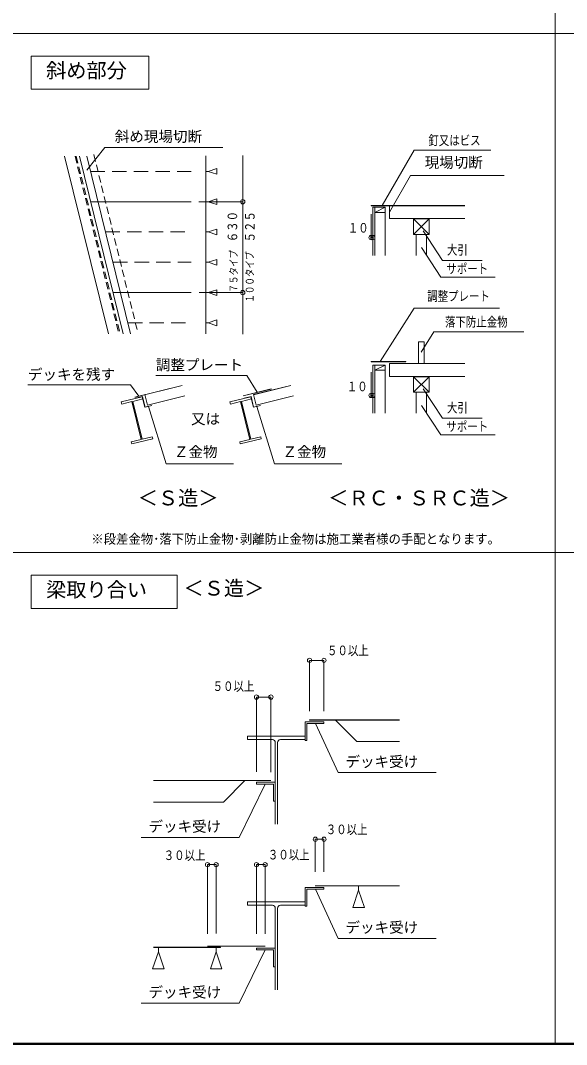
# Model space of a CAD drawing. Units: millimetres, scale not verified. Extents: x -282 to 282, y -197 to 197.
# Drawn here: x 1.4 to 96, y -196.9 to -19.4 of the extents above; entities that cross this region are included whole.
import ezdxf
from ezdxf.enums import TextEntityAlignment as Align

# ---------------------------------------------------------------- set-up
doc = ezdxf.new("R2010")
doc.units = ezdxf.units.MM
doc.header["$LTSCALE"] = 0.5
doc.linetypes.add('USER2', pattern=[7.5, 5, -2.5])
doc.linetypes.add('USER3', pattern=[3.75, 2.5, -1.25])
doc.layers.add('0-1_M2-1-0', color=7, linetype='Continuous', lineweight=18)
doc.styles.add('ＭＳ ゴシック', font='')
doc.styles.get('ＭＳ ゴシック').set_extended_font_data('MS Gothic')

msp = doc.modelspace()

# ---------------------------------------------------------------- linework, layer by layer
at = {"layer": '0-1_M2-1-0'}
for p, q in [((94.089, 63.372), (94.089, -196.9057)), ((0.089, -21.628), (282.2521, -21.628)), ((9.0111, -42.908), (16.6144, -73.6899)), ((11.5863, -42.908), (19.1896, -73.6899)), ((12.8738, -42.908), (20.4771, -73.6899)), ((33.5207, -42.8505), (33.5207, -73.6981)), ((39.9246, -42.7707), (39.9246, -73.7847)), ((33.5207, -45.547), (33.8957, -45.547)), ((35.3957, -45.047), (33.8957, -45.547)), ((35.3957, -46.047), (33.8957, -45.547)), ((35.3957, -45.047), (35.3957, -46.047)), ((13.5349, -50.797), (30.9677, -50.797)), ((32.2948, -50.797), (39.9246, -50.797)), ((33.5207, -50.797), (33.8957, -50.797)), ((35.3957, -50.297), (33.8957, -50.797)), ((35.3957, -51.297), (33.8957, -50.797)), ((35.3957, -50.297), (35.3957, -51.297)), ((62.1658, -51.4693), (78.4308, -51.4693)), ((62.1658, -51.4933), (62.1658, -51.4693)), ((65.3658, -51.4693), (65.3658, -53.7193)), ((62.1658, -51.4933), (78.4308, -51.4933)), ((62.4658, -60.1055), (62.4658, -51.7693)), ((62.4658, -51.7693), (64.6258, -51.7693)), ((62.8258, -60.1055), (62.8258, -51.7693)), ((62.8258, -52.6693), (64.6258, -51.7693)), ((62.8258, -52.6693), (64.6258, -52.6693)), ((64.6258, -60.1055), (64.6258, -51.7693)), ((65.3658, -53.7193), (78.4308, -53.7193)), ((69.5129, -53.7793), (72.2129, -53.7793)), ((69.5129, -53.7793), (72.2129, -56.4793)), ((72.2129, -53.7793), (72.2129, -56.4793)), ((33.5207, -56.047), (33.8957, -56.047)), ((35.3957, -55.547), (33.8957, -56.047)), ((35.3957, -56.547), (33.8957, -56.047)), ((35.3957, -55.547), (35.3957, -56.547)), ((69.5129, -56.4793), (72.2129, -56.4793)), ((69.9629, -56.4793), (69.9629, -60.1055)), ((71.7629, -56.4793), (71.7629, -60.1055)), ((33.5207, -61.297), (33.8957, -61.297)), ((35.3957, -60.797), (33.8957, -61.297)), ((35.3957, -61.797), (33.8957, -61.297)), ((35.3957, -60.797), (35.3957, -61.797)), ((17.4252, -66.547), (30.9677, -66.547)), ((32.3409, -66.547), (39.9246, -66.547)), ((33.5207, -66.547), (33.8957, -66.547)), ((35.3957, -66.047), (33.8957, -66.547)), ((35.3957, -67.047), (33.8957, -66.547)), ((35.3957, -66.047), (35.3957, -67.047)), ((33.5207, -71.797), (33.8957, -71.797)), ((35.3957, -71.297), (33.8957, -71.797)), ((35.3957, -72.297), (33.8957, -71.797)), ((35.3957, -71.297), (35.3957, -72.297)), ((70.3629, -75.0976), (71.3629, -75.0976)), ((70.3629, -78.8236), (70.3629, -75.0976)), ((71.3629, -78.8236), (71.3629, -75.0976)), ((62.1658, -78.5236), (68.1658, -78.5236)), ((62.1658, -78.5716), (62.1658, -78.5236)), ((62.1658, -78.5716), (68.1658, -78.5716)), ((62.4658, -87.4598), (62.4658, -79.1236)), ((62.4658, -79.1236), (64.6258, -79.1236)), ((62.8258, -87.4598), (62.8258, -79.1236)), ((62.8258, -80.0236), (64.6258, -79.1236)), ((64.6258, -87.4598), (64.6258, -79.1236)), ((65.3658, -78.8236), (78.4308, -78.8236)), ((65.3658, -78.8236), (65.3658, -81.0736)), ((65.3658, -78.8476), (78.4308, -78.8476)), ((68.1658, -78.5716), (68.1658, -78.5236)), ((62.8258, -80.0236), (64.6258, -80.0236)), ((65.3658, -81.0736), (78.4308, -81.0736)), ((69.5129, -81.1336), (72.2129, -81.1336)), ((69.5129, -81.1336), (72.2129, -83.8336)), ((72.2129, -81.1336), (72.2129, -83.8336)), ((21.2287, -84.6757), (29.4279, -82.6505)), ((21.2335, -84.6951), (29.4327, -82.6699)), ((39.9857, -84.4336), (44.8423, -83.234)), ((39.9952, -84.4725), (44.8519, -83.2729)), ((41.7859, -84.2465), (48.2472, -82.6505)), ((41.7907, -84.2659), (48.252, -82.6699)), ((44.8519, -83.2729), (44.8423, -83.234)), ((18.8616, -85.5179), (22.5022, -84.6187)), ((20.8689, -85.4084), (22.5921, -84.9827)), ((21.2335, -84.6951), (21.2287, -84.6757)), ((21.3179, -84.87), (22.5315, -84.5703)), ((21.3179, -84.87), (21.3275, -84.9088)), ((22.5022, -84.6187), (22.9518, -86.439)), ((22.5315, -84.5703), (22.9811, -86.3905)), ((22.9665, -84.2465), (23.4161, -86.0668)), ((23.4161, -86.0668), (29.8775, -84.4708)), ((37.681, -85.5179), (41.3216, -84.6187)), ((39.6883, -85.4084), (41.4115, -84.9827)), ((39.9952, -84.4725), (39.9857, -84.4336)), ((40.1373, -84.87), (41.3508, -84.5703)), ((40.1373, -84.87), (40.1469, -84.9088)), ((41.3216, -84.6187), (41.7712, -86.439)), ((41.3508, -84.5703), (41.8004, -86.3905)), ((41.7859, -84.2465), (42.2355, -86.0668)), ((42.2355, -86.0668), (48.6968, -84.4708)), ((69.5129, -83.8336), (72.2129, -83.8336)), ((69.9629, -83.8336), (69.9629, -87.4598)), ((71.7629, -83.8336), (71.7629, -87.4598)), ((18.8616, -85.5179), (18.9516, -85.882)), ((18.9516, -85.882), (20.6748, -85.4563)), ((20.6748, -85.4563), (22.2934, -92.0094)), ((20.8689, -85.4084), (22.4876, -91.9614)), ((22.9518, -86.439), (24.1654, -86.1392)), ((22.9811, -86.3905), (24.1558, -86.1004)), ((24.1558, -86.1004), (24.1654, -86.1392)), ((37.681, -85.5179), (37.7709, -85.882)), ((37.7709, -85.882), (39.4941, -85.4563)), ((39.4941, -85.4563), (41.1128, -92.0094)), ((39.6883, -85.4084), (41.3069, -91.9614)), ((41.7712, -86.439), (42.9847, -86.1392)), ((41.8004, -86.3905), (42.9751, -86.1004)), ((42.9751, -86.1004), (42.9847, -86.1392)), ((70.9206, -86.1064), (74.271, -91.2191)), ((20.5702, -92.435), (22.2934, -92.0094)), ((20.6601, -92.7991), (24.3007, -91.8998)), ((22.4876, -91.9614), (24.2108, -91.5358)), ((24.2108, -91.5358), (24.3007, -91.8998)), ((39.3896, -92.435), (41.1128, -92.0094)), ((39.4795, -92.7991), (43.1201, -91.8998)), ((41.3069, -91.9614), (43.0301, -91.5358)), ((43.0301, -91.5358), (43.1201, -91.8998)), ((74.271, -91.2191), (83.652, -91.2191)), ((20.5702, -92.435), (20.6601, -92.7991)), ((39.3896, -92.435), (39.4795, -92.7991)), ((0.089, -111.628), (282.2521, -111.628)), ((51.4949, -139.106), (51.4949, -130.3064)), ((44.7949, -149.6839), (44.7949, -136.6805)), ((50.7449, -140.945), (50.7449, -144.195)), ((50.7449, -140.945), (53.9949, -140.945)), ((51.0449, -141.245), (51.0449, -144.195)), ((51.0449, -141.245), (53.9949, -141.245)), ((51.4949, -140.645), (51.4949, -140.685)), ((51.4949, -140.645), (67.1126, -140.645)), ((51.4949, -140.685), (67.1126, -140.685)), ((53.9949, -140.945), (53.9949, -141.245)), ((55.9949, -140.685), (59.7049, -144.395)), ((40.7449, -143.445), (40.7449, -144.045)), ((40.7449, -143.445), (50.7449, -143.445)), ((40.7449, -144.045), (45.0449, -144.045)), ((45.5449, -144.545), (45.5449, -158.7157)), ((45.9449, -144.545), (45.9449, -158.7157)), ((46.4449, -144.045), (50.7449, -144.045)), ((50.7449, -144.195), (51.0449, -144.195)), ((59.7049, -144.395), (67.1126, -144.395)), ((24.4614, -151.115), (44.7949, -151.115)), ((24.4614, -151.145), (44.7949, -151.145)), ((40.2949, -151.145), (36.5749, -154.865)), ((42.2949, -151.445), (42.2949, -151.745)), ((42.2949, -151.445), (45.5449, -151.445)), ((42.2949, -151.745), (45.2449, -151.745)), ((44.7949, -151.115), (44.7949, -151.145)), ((45.2449, -151.745), (45.2449, -154.695)), ((24.4614, -154.865), (36.5749, -154.865)), ((45.2449, -154.695), (45.5449, -154.695)), ((53.9949, -166.9782), (53.9949, -161.3162)), ((35.2949, -177.646), (35.2949, -165.7241)), ((43.7949, -177.7144), (43.7949, -165.7241)), ((50.7449, -169.6761), (50.7449, -172.9261)), ((50.7449, -169.6761), (53.9949, -169.6761)), ((51.0449, -169.9761), (51.0449, -172.9261)), ((51.0449, -169.9761), (53.9949, -169.9761)), ((52.4949, -169.3761), (52.4949, -169.4161)), ((52.4949, -169.3761), (67.1126, -169.3761)), ((52.4949, -169.4161), (67.1126, -169.4161)), ((53.9949, -169.6761), (53.9949, -169.9761)), ((59.9949, -170.1661), (58.9949, -173.1361)), ((59.9949, -170.1661), (59.9949, -169.4161)), ((59.9949, -170.1661), (60.9949, -173.1361)), ((40.7449, -172.1761), (40.7449, -172.7761)), ((40.7449, -172.1761), (50.7449, -172.1761)), ((40.7449, -172.7761), (45.0449, -172.7761)), ((45.5449, -173.2761), (45.5449, -187.4468)), ((45.9449, -173.2761), (45.9449, -187.4468)), ((46.4449, -172.7761), (50.7449, -172.7761)), ((50.7449, -172.9261), (51.0449, -172.9261)), ((58.9949, -173.1361), (60.9949, -173.1361)), ((25.2949, -180.8261), (24.2949, -183.7961)), ((24.4614, -180.0461), (36.0449, -180.0461)), ((24.4614, -180.0761), (36.0449, -180.0761)), ((25.2949, -180.8261), (25.2949, -180.0761)), ((25.2949, -180.8261), (26.2949, -183.7961)), ((33.7949, -179.8461), (43.7949, -179.8461)), ((33.7949, -179.8761), (33.7949, -179.8461)), ((33.7949, -179.8761), (43.7949, -179.8761)), ((35.2949, -180.8261), (34.2949, -183.7961)), ((35.2949, -180.8261), (35.2949, -180.0761)), ((35.2949, -180.8261), (36.2949, -183.7961)), ((36.0449, -180.0761), (36.0449, -180.0461)), ((42.2949, -180.1761), (42.2949, -180.4761)), ((42.2949, -180.1761), (45.5449, -180.1761)), ((42.2949, -180.4761), (45.2449, -180.4761)), ((43.7949, -179.8461), (43.7949, -179.8761)), ((45.2449, -180.4761), (45.2449, -183.4261)), ((24.2949, -183.7961), (26.2949, -183.7961)), ((34.2949, -183.7961), (36.2949, -183.7961)), ((45.2449, -183.4261), (45.5449, -183.4261)), ((282.3921, -196.8357), (-282.424, -196.8357)), ((282.3221, -196.7657), (-282.354, -196.7657)), ((282.2521, -196.6957), (-282.284, -196.6957))]:
    msp.add_line(p, q, dxfattribs=at)
at = {"layer": '0-1_M2-1-0', "linetype": 'USER3'}
for p, q in [((10.8395, -42.908), (18.4428, -73.6899)), ((11.0455, -42.908), (18.6488, -73.6899)), ((14.0873, -42.6082), (21.6907, -73.3901))]:
    msp.add_line(p, q, dxfattribs=at)
at = {"layer": '0-1_M2-1-0', "linetype": 'USER2'}
for p, q in [((13.5257, -45.547), (30.9677, -45.547)), ((16.1192, -56.047), (30.9677, -56.047)), ((17.416, -61.297), (30.9677, -61.297)), ((20.0096, -71.797), (30.9677, -71.797))]:
    msp.add_line(p, q, dxfattribs=at)
at = {"layer": '0-1_M2-1-0'}
for points in [[(282.4621, 196.8955), (282.4621, -196.9057), (-282.494, -196.9057), (-282.494, 196.8955)], [(12.8972, -45.3494), (16.0152, -41.3722), (36.4459, -41.3722)], [(64.0556, -51.4535), (69.6311, -41.8722), (82.9459, -41.8722)], [(65.3658, -52.5943), (69.0039, -46.2431), (85.22, -46.2431)], [(62.1658, -52.9812), (62.1658, -57.0226), (62.4658, -57.0226)], [(69.5129, -53.7793), (69.5129, -56.4793), (72.2129, -53.7793)], [(71.1728, -55.8718), (74.5232, -60.9845), (81.4041, -60.9845)], [(70.9206, -58.7522), (74.271, -63.8649), (83.652, -63.8649)], [(63.7358, -78.5236), (69.6311, -69.2265), (84.4459, -69.2265)], [(70.8222, -76.8852), (73.0499, -73.3721), (88.6346, -73.3721)], [(42.414, -83.8338), (40.6387, -80.9263), (24.8448, -80.9263)], [(62.1658, -80.3355), (62.1658, -84.3769), (62.4658, -84.3769)], [(69.5129, -81.1336), (69.5129, -83.8336), (72.2129, -81.1336)], [(21.8757, -84.5121), (20.4593, -82.5418), (2.6718, -82.5418)], [(71.1728, -83.226), (74.5232, -88.3387), (81.4041, -88.3387)], [(23.5586, -86.2891), (26.6252, -96.2504), (38.2949, -96.2504)], [(42.378, -86.2891), (45.4445, -96.2504), (57.1143, -96.2504)], [(53.9949, -139.1404), (53.9949, -130.3064), (51.4949, -130.3064)], [(42.2949, -149.6509), (42.2949, -136.6805), (44.7949, -136.6805)], [(73.4638, -149.7764), (56.4379, -149.7764), (52.5199, -141.245)], [(43.7699, -151.745), (39.3143, -161.0087), (22.2885, -161.0087)], [(52.4949, -166.9782), (52.4949, -161.3162), (53.9949, -161.3162)], [(33.7949, -177.7144), (33.7949, -165.7241), (35.2949, -165.7241)], [(42.2949, -177.7144), (42.2949, -165.7241), (43.7949, -165.7241)], [(73.4638, -178.5076), (56.4379, -178.5076), (52.5199, -169.9761)], [(43.7699, -180.4761), (39.3143, -189.7398), (22.2885, -189.7398)]]:
    msp.add_lwpolyline(points, dxfattribs=at)
for points in [[(3.2342, -31.3025), (23.6063, -31.3025), (23.6063, -25.5636), (3.2342, -25.5636)], [(3.2342, -121.3025), (28.5334, -121.3025), (28.5334, -115.5636), (3.2342, -115.5636)]]:
    msp.add_lwpolyline(points, close=True, dxfattribs=at)
for centre in [(39.9246, -50.797), (62.1658, -57.0226), (62.4658, -57.0226), (39.9246, -66.547), (62.1658, -84.3769), (62.4658, -84.3769), (51.4949, -130.3064), (53.9949, -130.3064), (42.2949, -136.6805), (44.7949, -136.6805), (52.4949, -161.3162), (53.9949, -161.3162), (33.7949, -165.7241), (35.2949, -165.7241), (42.2949, -165.7241), (43.7949, -165.7241)]:
    msp.add_circle(centre, 0.3689, dxfattribs=at)
for centre, start, end in [((45.0449, -144.545), 0, 90), ((46.4449, -144.545), 90, 180), ((45.0449, -173.2761), 0, 90), ((46.4449, -173.2761), 90, 180)]:
    msp.add_arc(centre, 0.5, start, end, dxfattribs=at)

# ---------------------------------------------------------------- texts
at = {"layer": '0-1_M2-1-0', "style": 'ＭＳ ゴシック'}
for s, height, p in [('斜め部分', 2.566, (5.8195, -30.0951)), ('斜め現場切断', 1.848, (17.7319, -40.9749)), ('現場切断', 1.848, (71.4536, -45.467)), ('調整プレート', 1.848, (24.8448, -80.5532)), ('デッキを残す', 1.848, (2.6718, -82.2211)), ('又は', 1.848, (30.9462, -89.9172)), ('Ｚ金物', 1.848, (27.9854, -95.6312)), ('Ｚ金物', 1.848, (46.8048, -95.6312)), ('＜Ｓ造＞', 2.566, (21.7039, -104.2079)), ('＜ＲＣ・ＳＲＣ造＞', 2.566, (54.7308, -104.2079)), ('梁取り合い', 2.566, (5.8195, -120.0951)), ('＜Ｓ造＞', 2.566, (29.6412, -119.8522)), ('デッキ受け', 1.848, (57.7182, -149.3518)), ('デッキ受け', 1.848, (23.5687, -160.5841)), ('デッキ受け', 1.848, (57.7182, -178.083)), ('デッキ受け', 1.848, (23.5687, -189.3152))]:
    msp.add_text(s, height=height, dxfattribs=at).set_placement(p, align=Align.BOTTOM_LEFT)
for s, width, p in [('釘又はビス', 0.8, (72.1036, -41.4804)), ('１０', 0.8, (58.1281, -56.6414)), ('大引', 0.8, (75.311, -60.4758)), ('サポート', 0.8, (75.2214, -63.7309)), ('調整プレート', 0.8, (71.8887, -68.4896)), ('落下防止金物', 0.8, (74.9782, -72.9587)), ('１０', 0.8, (57.9559, -84.1449)), ('大引', 0.8, (75.311, -87.83)), ('サポート', 0.8, (75.2214, -91.0851)), ('※段差金物･落下防止金物･剥離防止金物は施工業者様の手配となります。', 0.95, (13.6504, -110.5894)), ('５０以上', 0.8, (54.5194, -129.9079)), ('５０以上', 0.8, (34.6959, -136.1111)), ('３０以上', 0.8, (54.3146, -160.9331)), ('３０以上', 0.8, (26.2173, -165.4212)), ('３０以上', 0.8, (44.2731, -165.3155))]:
    msp.add_text(s, height=1.657, dxfattribs=dict(at, width=width)).set_placement(p, align=Align.BOTTOM_LEFT)
at = {"layer": '0-1_M2-1-0', "style": 'ＭＳ ゴシック', "width": 0.8}
for s, height, p in [('６３０', 1.657, (39.4447, -57.8235)), ('５２５', 1.657, (42.477, -57.8488)), ('７５タイプ', 1.32, (39.3944, -66.547)), ('１００タイプ', 1.32, (42.192, -68.3003))]:
    msp.add_text(s, height=height, rotation=90, dxfattribs=at).set_placement(p, align=Align.BOTTOM_LEFT)

doc.saveas('drawing.dxf')
